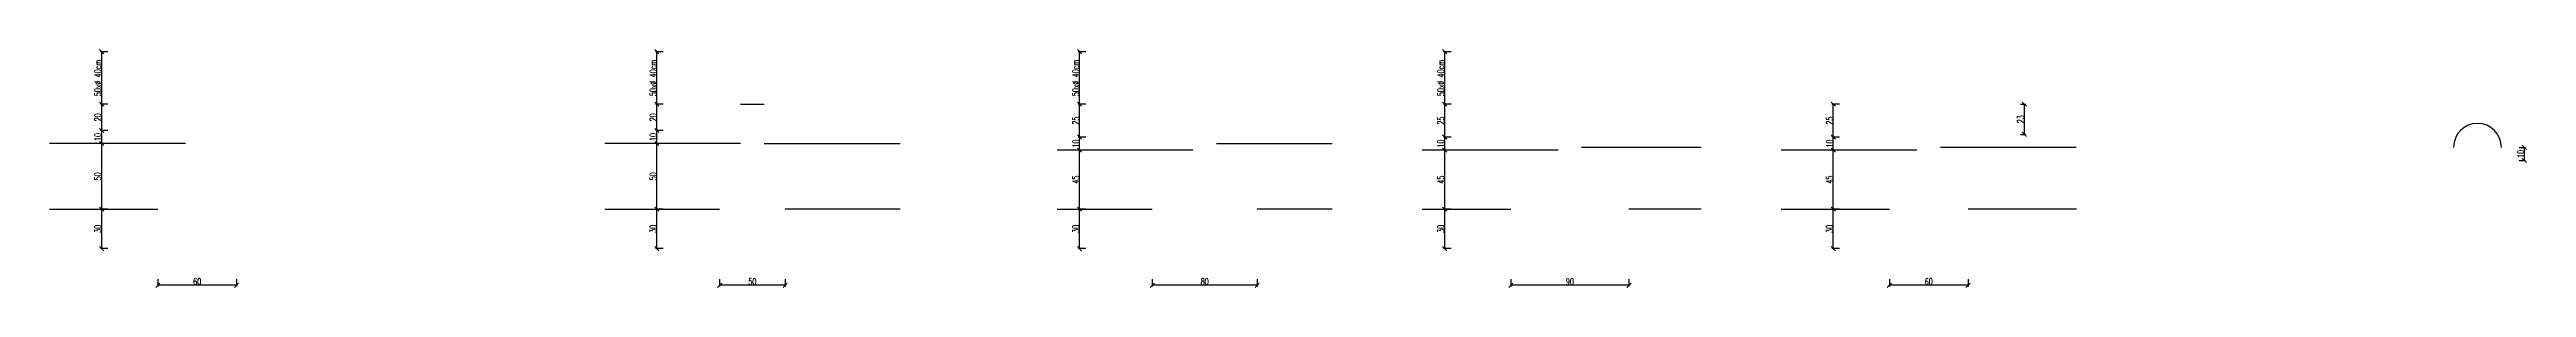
# Model space of a CAD drawing. Extents: x 307 to 786, y -197 to -94.
# Drawn here: x 621.5 to 668.72, y -103.2 to -98.67 of the extents above; entities that cross this region are included whole.
import ezdxf

# ---------------------------------------------------------------- set-up
doc = ezdxf.new("R2010")
doc.units = 0
doc.header["$LTSCALE"] = 0.5
doc.header["$MEASUREMENT"] = 0
doc.layers.get('DEFPOINTS').update_dxf_attribs({"linetype": 'CONTINUOUS'})
doc.layers.add('COTATION', color=7, linetype='CONTINUOUS')
doc.styles.add('ROMANS8', font='romans.shx', dxfattribs={"width": 0.7})
doc.dimstyles.new('I84 1-20 cm', dxfattribs={"dimscale": 0.4, "dimtxt": 0.32, "dimasz": 0.2, "dimexe": 0.06, "dimexo": 0.06, "dimgap": 0.02, "dimtad": 1, "dimdec": 1, "dimlfac": 40, "dimzin": 9, "dimdsep": 46, "dimtxsty": 'ROMANS8', "dimblk": 'OBLIQUE', "dimcen": 0.09, "dimclrd": 256, "dimclre": 256, "dimclrt": 1, "dimadec": 0, "dimazin": 0, "dimtfac": 1, "dimtdec": 1, "dimtofl": 0, "dimtmove": 2, "dimatfit": 3, "dimfxl": 3, "dimfxlon": 1, "dimtolj": 1, "dimtzin": 0, "dimarcsym": 0})

# ---------------------------------------------------------------- blocks, each defined once
blk = doc.blocks.new('_Oblique')
at = {"layer": 'COTATION', "color": 0, "lineweight": -2}
blk.add_line((-0.5, -0.5), (0.5, 0.5), dxfattribs=at)
blk = doc.blocks.new('*D568')
at = {"layer": 'COTATION', "lineweight": -2, "transparency": 16777216}
for p, q in [((623.566, -103.036), (623.566, -103.18)), ((625.066, -103.156), (623.566, -103.156)), ((625.066, -103.036), (625.066, -103.18))]:
    blk.add_line(p, q, dxfattribs=at)
at = {"layer": 'DEFPOINTS', "color": 0, "transparency": 16777216}
for p in [(623.566, -102.456), (625.066, -102.456), (623.566, -103.156)]:
    blk.add_point(p, dxfattribs=at)
at = {"layer": 'COTATION', "lineweight": -2, "transparency": 16777216, "xscale": 0.08000000000000002, "yscale": 0.08000000000000002, "zscale": 0.08000000000000002, "rotation": 180}
blk.add_blockref('_Oblique', (623.566, -103.156), dxfattribs=at)
at = {"layer": 'COTATION', "lineweight": -2, "transparency": 16777216, "xscale": 0.08000000000000002, "yscale": 0.08000000000000002, "zscale": 0.08000000000000002}
blk.add_blockref('_Oblique', (625.066, -103.156), dxfattribs=at)
at = {"layer": 'COTATION', "color": 1, "transparency": 16777216, "insert": (624.316, -103.084), "char_height": 0.128, "attachment_point": 5, "style": 'ROMANS8'}
blk.add_mtext('\\A1;60', dxfattribs=at)
blk = doc.blocks.new('*D569')
at = {"layer": 'COTATION', "lineweight": -2, "transparency": 16777216}
for p, q in [((622.616, -101.706), (622.472, -101.706)), ((622.496, -102.456), (622.496, -101.706)), ((622.616, -102.456), (622.472, -102.456))]:
    blk.add_line(p, q, dxfattribs=at)
at = {"layer": 'DEFPOINTS', "color": 0, "transparency": 16777216}
for p in [(622.496, -101.706), (623.566, -101.706), (623.441, -102.456)]:
    blk.add_point(p, dxfattribs=at)
at = {"layer": 'COTATION', "lineweight": -2, "transparency": 16777216, "xscale": 0.08000000000000002, "yscale": 0.08000000000000002, "zscale": 0.08000000000000002}
for p, rotation in [((622.496, -101.706), 90), ((622.496, -102.456), 270)]:
    blk.add_blockref('_Oblique', p, dxfattribs=dict(at, rotation=rotation))
at = {"layer": 'COTATION', "color": 1, "transparency": 16777216, "insert": (622.424, -102.081), "char_height": 0.128, "attachment_point": 5, "rotation": 90, "style": 'ROMANS8'}
blk.add_mtext('\\A1;30', dxfattribs=at)
blk = doc.blocks.new('*D570')
at = {"layer": 'COTATION', "lineweight": -2, "transparency": 16777216}
for p, q in [((622.616, -100.456), (622.472, -100.456)), ((622.496, -101.706), (622.496, -100.456)), ((622.616, -101.706), (622.472, -101.706))]:
    blk.add_line(p, q, dxfattribs=at)
at = {"layer": 'DEFPOINTS', "color": 0, "transparency": 16777216}
for p in [(622.496, -100.456), (623.061, -100.456), (623.566, -101.706)]:
    blk.add_point(p, dxfattribs=at)
at = {"layer": 'COTATION', "lineweight": -2, "transparency": 16777216, "xscale": 0.08000000000000002, "yscale": 0.08000000000000002, "zscale": 0.08000000000000002}
for p, rotation in [((622.496, -100.456), 90), ((622.496, -101.706), 270)]:
    blk.add_blockref('_Oblique', p, dxfattribs=dict(at, rotation=rotation))
at = {"layer": 'COTATION', "color": 1, "transparency": 16777216, "insert": (622.424, -101.081), "char_height": 0.128, "attachment_point": 5, "rotation": 90, "style": 'ROMANS8'}
blk.add_mtext('\\A1;50', dxfattribs=at)
blk = doc.blocks.new('*D571')
at = {"layer": 'COTATION', "lineweight": -2, "transparency": 16777216}
for p, q in [((622.616, -100.206), (622.472, -100.206)), ((622.616, -100.456), (622.472, -100.456)), ((622.496, -100.456), (622.496, -100.206))]:
    blk.add_line(p, q, dxfattribs=at)
at = {"layer": 'DEFPOINTS', "color": 0, "transparency": 16777216}
for p in [(622.496, -100.206), (623.061, -100.456), (623.118, -100.206)]:
    blk.add_point(p, dxfattribs=at)
at = {"layer": 'COTATION', "lineweight": -2, "transparency": 16777216, "xscale": 0.08000000000000002, "yscale": 0.08000000000000002, "zscale": 0.08000000000000002}
for p, rotation in [((622.496, -100.206), 90), ((622.496, -100.456), 270)]:
    blk.add_blockref('_Oblique', p, dxfattribs=dict(at, rotation=rotation))
at = {"layer": 'COTATION', "color": 1, "transparency": 16777216, "insert": (622.424, -100.331), "char_height": 0.128, "attachment_point": 5, "rotation": 90, "style": 'ROMANS8'}
blk.add_mtext('\\A1;10', dxfattribs=at)
blk = doc.blocks.new('*D572')
at = {"layer": 'COTATION', "lineweight": -2, "transparency": 16777216}
for p, q in [((622.616, -99.706), (622.472, -99.706)), ((622.496, -100.206), (622.496, -99.706)), ((622.616, -100.206), (622.472, -100.206))]:
    blk.add_line(p, q, dxfattribs=at)
at = {"layer": 'DEFPOINTS', "color": 0, "transparency": 16777216}
for p in [(622.496, -99.706), (623.192, -99.706), (623.118, -100.206)]:
    blk.add_point(p, dxfattribs=at)
at = {"layer": 'COTATION', "lineweight": -2, "transparency": 16777216, "xscale": 0.08000000000000002, "yscale": 0.08000000000000002, "zscale": 0.08000000000000002}
for p, rotation in [((622.496, -99.706), 90), ((622.496, -100.206), 270)]:
    blk.add_blockref('_Oblique', p, dxfattribs=dict(at, rotation=rotation))
at = {"layer": 'COTATION', "color": 1, "transparency": 16777216, "insert": (622.424, -99.956), "char_height": 0.128, "attachment_point": 5, "rotation": 90, "style": 'ROMANS8'}
blk.add_mtext('\\A1;20', dxfattribs=at)
blk = doc.blocks.new('*D573')
at = {"layer": 'COTATION', "lineweight": -2, "transparency": 16777216}
for p, q in [((622.616, -98.706), (622.472, -98.706)), ((622.496, -99.706), (622.496, -98.706)), ((622.616, -99.706), (622.472, -99.706))]:
    blk.add_line(p, q, dxfattribs=at)
at = {"layer": 'DEFPOINTS', "color": 0, "transparency": 16777216}
for p in [(622.496, -98.706), (624.22, -98.706), (623.192, -99.706)]:
    blk.add_point(p, dxfattribs=at)
at = {"layer": 'COTATION', "lineweight": -2, "transparency": 16777216, "xscale": 0.08000000000000002, "yscale": 0.08000000000000002, "zscale": 0.08000000000000002}
for p, rotation in [((622.496, -98.706), 90), ((622.496, -99.706), 270)]:
    blk.add_blockref('_Oblique', p, dxfattribs=dict(at, rotation=rotation))
at = {"layer": 'COTATION', "color": 1, "transparency": 16777216, "insert": (622.424, -99.206), "char_height": 0.128, "attachment_point": 5, "rotation": 90, "style": 'ROMANS8'}
blk.add_mtext('\\A1;50x%%C 40cm', dxfattribs=at)
blk = doc.blocks.new('*D579')
at = {"layer": 'COTATION', "lineweight": -2, "transparency": 16777216}
for p, q in [((634.274, -103.036), (634.274, -103.18)), ((635.524, -103.156), (634.274, -103.156)), ((635.524, -103.036), (635.524, -103.18))]:
    blk.add_line(p, q, dxfattribs=at)
at = {"layer": 'DEFPOINTS', "color": 0, "transparency": 16777216}
for p in [(634.274, -102.456), (635.524, -102.456), (634.274, -103.156)]:
    blk.add_point(p, dxfattribs=at)
at = {"layer": 'COTATION', "lineweight": -2, "transparency": 16777216, "xscale": 0.08000000000000002, "yscale": 0.08000000000000002, "zscale": 0.08000000000000002, "rotation": 180}
blk.add_blockref('_Oblique', (634.274, -103.156), dxfattribs=at)
at = {"layer": 'COTATION', "lineweight": -2, "transparency": 16777216, "xscale": 0.08000000000000002, "yscale": 0.08000000000000002, "zscale": 0.08000000000000002}
blk.add_blockref('_Oblique', (635.524, -103.156), dxfattribs=at)
at = {"layer": 'COTATION', "color": 1, "transparency": 16777216, "insert": (634.899, -103.084), "char_height": 0.128, "attachment_point": 5, "style": 'ROMANS8'}
blk.add_mtext('\\A1;50', dxfattribs=at)
blk = doc.blocks.new('*D574')
at = {"layer": 'COTATION', "lineweight": -2, "transparency": 16777216}
for p, q in [((633.199, -101.706), (633.055, -101.706)), ((633.079, -102.456), (633.079, -101.706)), ((633.199, -102.456), (633.055, -102.456))]:
    blk.add_line(p, q, dxfattribs=at)
at = {"layer": 'DEFPOINTS', "color": 0, "transparency": 16777216}
for p in [(633.079, -101.706), (634.274, -101.706), (634.149, -102.456)]:
    blk.add_point(p, dxfattribs=at)
at = {"layer": 'COTATION', "lineweight": -2, "transparency": 16777216, "xscale": 0.08000000000000002, "yscale": 0.08000000000000002, "zscale": 0.08000000000000002}
for p, rotation in [((633.079, -101.706), 90), ((633.079, -102.456), 270)]:
    blk.add_blockref('_Oblique', p, dxfattribs=dict(at, rotation=rotation))
at = {"layer": 'COTATION', "color": 1, "transparency": 16777216, "insert": (633.007, -102.081), "char_height": 0.128, "attachment_point": 5, "rotation": 90, "style": 'ROMANS8'}
blk.add_mtext('\\A1;30', dxfattribs=at)
blk = doc.blocks.new('*D575')
at = {"layer": 'COTATION', "lineweight": -2, "transparency": 16777216}
for p, q in [((633.199, -100.456), (633.055, -100.456)), ((633.079, -101.706), (633.079, -100.456)), ((633.199, -101.706), (633.055, -101.706))]:
    blk.add_line(p, q, dxfattribs=at)
at = {"layer": 'DEFPOINTS', "color": 0, "transparency": 16777216}
for p in [(633.079, -100.456), (633.644, -100.456), (634.274, -101.706)]:
    blk.add_point(p, dxfattribs=at)
at = {"layer": 'COTATION', "lineweight": -2, "transparency": 16777216, "xscale": 0.08000000000000002, "yscale": 0.08000000000000002, "zscale": 0.08000000000000002}
for p, rotation in [((633.079, -100.456), 90), ((633.079, -101.706), 270)]:
    blk.add_blockref('_Oblique', p, dxfattribs=dict(at, rotation=rotation))
at = {"layer": 'COTATION', "color": 1, "transparency": 16777216, "insert": (633.007, -101.081), "char_height": 0.128, "attachment_point": 5, "rotation": 90, "style": 'ROMANS8'}
blk.add_mtext('\\A1;50', dxfattribs=at)
blk = doc.blocks.new('*D576')
at = {"layer": 'COTATION', "lineweight": -2, "transparency": 16777216}
for p, q in [((633.199, -100.206), (633.055, -100.206)), ((633.199, -100.456), (633.055, -100.456)), ((633.079, -100.456), (633.079, -100.206))]:
    blk.add_line(p, q, dxfattribs=at)
at = {"layer": 'DEFPOINTS', "color": 0, "transparency": 16777216}
for p in [(633.079, -100.206), (633.644, -100.456), (633.7, -100.206)]:
    blk.add_point(p, dxfattribs=at)
at = {"layer": 'COTATION', "lineweight": -2, "transparency": 16777216, "xscale": 0.08000000000000002, "yscale": 0.08000000000000002, "zscale": 0.08000000000000002}
for p, rotation in [((633.079, -100.206), 90), ((633.079, -100.456), 270)]:
    blk.add_blockref('_Oblique', p, dxfattribs=dict(at, rotation=rotation))
at = {"layer": 'COTATION', "color": 1, "transparency": 16777216, "insert": (633.007, -100.331), "char_height": 0.128, "attachment_point": 5, "rotation": 90, "style": 'ROMANS8'}
blk.add_mtext('\\A1;10', dxfattribs=at)
blk = doc.blocks.new('*D577')
at = {"layer": 'COTATION', "lineweight": -2, "transparency": 16777216}
for p, q in [((633.199, -99.706), (633.055, -99.706)), ((633.079, -100.206), (633.079, -99.706)), ((633.199, -100.206), (633.055, -100.206))]:
    blk.add_line(p, q, dxfattribs=at)
at = {"layer": 'DEFPOINTS', "color": 0, "transparency": 16777216}
for p in [(633.079, -99.706), (633.775, -99.706), (633.7, -100.206)]:
    blk.add_point(p, dxfattribs=at)
at = {"layer": 'COTATION', "lineweight": -2, "transparency": 16777216, "xscale": 0.08000000000000002, "yscale": 0.08000000000000002, "zscale": 0.08000000000000002}
for p, rotation in [((633.079, -99.706), 90), ((633.079, -100.206), 270)]:
    blk.add_blockref('_Oblique', p, dxfattribs=dict(at, rotation=rotation))
at = {"layer": 'COTATION', "color": 1, "transparency": 16777216, "insert": (633.007, -99.956), "char_height": 0.128, "attachment_point": 5, "rotation": 90, "style": 'ROMANS8'}
blk.add_mtext('\\A1;20', dxfattribs=at)
blk = doc.blocks.new('*D578')
at = {"layer": 'COTATION', "lineweight": -2, "transparency": 16777216}
for p, q in [((633.199, -98.706), (633.055, -98.706)), ((633.079, -99.706), (633.079, -98.706)), ((633.199, -99.706), (633.055, -99.706))]:
    blk.add_line(p, q, dxfattribs=at)
at = {"layer": 'DEFPOINTS', "color": 0, "transparency": 16777216}
for p in [(633.079, -98.706), (634.803, -98.706), (633.775, -99.706)]:
    blk.add_point(p, dxfattribs=at)
at = {"layer": 'COTATION', "lineweight": -2, "transparency": 16777216, "xscale": 0.08000000000000002, "yscale": 0.08000000000000002, "zscale": 0.08000000000000002}
for p, rotation in [((633.079, -98.706), 90), ((633.079, -99.706), 270)]:
    blk.add_blockref('_Oblique', p, dxfattribs=dict(at, rotation=rotation))
at = {"layer": 'COTATION', "color": 1, "transparency": 16777216, "insert": (633.007, -99.206), "char_height": 0.128, "attachment_point": 5, "rotation": 90, "style": 'ROMANS8'}
blk.add_mtext('\\A1;50x%%C 40cm', dxfattribs=at)
blk = doc.blocks.new('*D585')
at = {"layer": 'COTATION', "lineweight": -2, "transparency": 16777216}
for p, q in [((642.521, -103.036), (642.521, -103.18)), ((644.521, -103.156), (642.521, -103.156)), ((644.521, -103.036), (644.521, -103.18))]:
    blk.add_line(p, q, dxfattribs=at)
at = {"layer": 'DEFPOINTS', "color": 0, "transparency": 16777216}
for p in [(642.521, -102.456), (644.521, -102.456), (642.521, -103.156)]:
    blk.add_point(p, dxfattribs=at)
at = {"layer": 'COTATION', "lineweight": -2, "transparency": 16777216, "xscale": 0.08000000000000002, "yscale": 0.08000000000000002, "zscale": 0.08000000000000002, "rotation": 180}
blk.add_blockref('_Oblique', (642.521, -103.156), dxfattribs=at)
at = {"layer": 'COTATION', "lineweight": -2, "transparency": 16777216, "xscale": 0.08000000000000002, "yscale": 0.08000000000000002, "zscale": 0.08000000000000002}
blk.add_blockref('_Oblique', (644.521, -103.156), dxfattribs=at)
at = {"layer": 'COTATION', "color": 1, "transparency": 16777216, "insert": (643.521, -103.084), "char_height": 0.128, "attachment_point": 5, "style": 'ROMANS8'}
blk.add_mtext('\\A1;80', dxfattribs=at)
blk = doc.blocks.new('*D580')
at = {"layer": 'COTATION', "lineweight": -2, "transparency": 16777216}
for p, q in [((641.255, -101.706), (641.111, -101.706)), ((641.135, -102.456), (641.135, -101.706)), ((641.255, -102.456), (641.111, -102.456))]:
    blk.add_line(p, q, dxfattribs=at)
at = {"layer": 'DEFPOINTS', "color": 0, "transparency": 16777216}
for p in [(641.135, -101.706), (641.955, -101.706), (641.83, -102.456)]:
    blk.add_point(p, dxfattribs=at)
at = {"layer": 'COTATION', "lineweight": -2, "transparency": 16777216, "xscale": 0.08000000000000002, "yscale": 0.08000000000000002, "zscale": 0.08000000000000002}
for p, rotation in [((641.135, -101.706), 90), ((641.135, -102.456), 270)]:
    blk.add_blockref('_Oblique', p, dxfattribs=dict(at, rotation=rotation))
at = {"layer": 'COTATION', "color": 1, "transparency": 16777216, "insert": (641.063, -102.081), "char_height": 0.128, "attachment_point": 5, "rotation": 90, "style": 'ROMANS8'}
blk.add_mtext('\\A1;30', dxfattribs=at)
blk = doc.blocks.new('*D581')
at = {"layer": 'COTATION', "lineweight": -2, "transparency": 16777216}
for p, q in [((641.255, -100.581), (641.111, -100.581)), ((641.135, -101.706), (641.135, -100.581)), ((641.255, -101.706), (641.111, -101.706))]:
    blk.add_line(p, q, dxfattribs=at)
at = {"layer": 'DEFPOINTS', "color": 0, "transparency": 16777216}
for p in [(641.135, -100.581), (641.701, -100.581), (641.955, -101.706)]:
    blk.add_point(p, dxfattribs=at)
at = {"layer": 'COTATION', "lineweight": -2, "transparency": 16777216, "xscale": 0.08000000000000002, "yscale": 0.08000000000000002, "zscale": 0.08000000000000002}
for p, rotation in [((641.135, -100.581), 90), ((641.135, -101.706), 270)]:
    blk.add_blockref('_Oblique', p, dxfattribs=dict(at, rotation=rotation))
at = {"layer": 'COTATION', "color": 1, "transparency": 16777216, "insert": (641.063, -101.144), "char_height": 0.128, "attachment_point": 5, "rotation": 90, "style": 'ROMANS8'}
blk.add_mtext('\\A1;45', dxfattribs=at)
blk = doc.blocks.new('*D582')
at = {"layer": 'COTATION', "lineweight": -2, "transparency": 16777216}
for p, q in [((641.255, -100.331), (641.111, -100.331)), ((641.135, -100.581), (641.135, -100.331)), ((641.255, -100.581), (641.111, -100.581))]:
    blk.add_line(p, q, dxfattribs=at)
at = {"layer": 'DEFPOINTS', "color": 0, "transparency": 16777216}
for p in [(641.135, -100.331), (641.704, -100.331), (641.701, -100.581)]:
    blk.add_point(p, dxfattribs=at)
at = {"layer": 'COTATION', "lineweight": -2, "transparency": 16777216, "xscale": 0.08000000000000002, "yscale": 0.08000000000000002, "zscale": 0.08000000000000002}
for p, rotation in [((641.135, -100.331), 90), ((641.135, -100.581), 270)]:
    blk.add_blockref('_Oblique', p, dxfattribs=dict(at, rotation=rotation))
at = {"layer": 'COTATION', "color": 1, "transparency": 16777216, "insert": (641.063, -100.456), "char_height": 0.128, "attachment_point": 5, "rotation": 90, "style": 'ROMANS8'}
blk.add_mtext('\\A1;10', dxfattribs=at)
blk = doc.blocks.new('*D583')
at = {"layer": 'COTATION', "lineweight": -2, "transparency": 16777216}
for p, q in [((641.255, -99.706), (641.111, -99.706)), ((641.135, -100.331), (641.135, -99.706)), ((641.255, -100.331), (641.111, -100.331))]:
    blk.add_line(p, q, dxfattribs=at)
at = {"layer": 'DEFPOINTS', "color": 0, "transparency": 16777216}
for p in [(641.135, -99.706), (641.832, -99.706), (641.704, -100.331)]:
    blk.add_point(p, dxfattribs=at)
at = {"layer": 'COTATION', "lineweight": -2, "transparency": 16777216, "xscale": 0.08000000000000002, "yscale": 0.08000000000000002, "zscale": 0.08000000000000002}
for p, rotation in [((641.135, -99.706), 90), ((641.135, -100.331), 270)]:
    blk.add_blockref('_Oblique', p, dxfattribs=dict(at, rotation=rotation))
at = {"layer": 'COTATION', "color": 1, "transparency": 16777216, "insert": (641.063, -100.019), "char_height": 0.128, "attachment_point": 5, "rotation": 90, "style": 'ROMANS8'}
blk.add_mtext('\\A1;25', dxfattribs=at)
blk = doc.blocks.new('*D584')
at = {"layer": 'COTATION', "lineweight": -2, "transparency": 16777216}
for p, q in [((641.255, -98.706), (641.111, -98.706)), ((641.135, -99.706), (641.135, -98.706)), ((641.255, -99.706), (641.111, -99.706))]:
    blk.add_line(p, q, dxfattribs=at)
at = {"layer": 'DEFPOINTS', "color": 0, "transparency": 16777216}
for p in [(641.135, -98.706), (642.86, -98.706), (641.832, -99.706)]:
    blk.add_point(p, dxfattribs=at)
at = {"layer": 'COTATION', "lineweight": -2, "transparency": 16777216, "xscale": 0.08000000000000002, "yscale": 0.08000000000000002, "zscale": 0.08000000000000002}
for p, rotation in [((641.135, -98.706), 90), ((641.135, -99.706), 270)]:
    blk.add_blockref('_Oblique', p, dxfattribs=dict(at, rotation=rotation))
at = {"layer": 'COTATION', "color": 1, "transparency": 16777216, "insert": (641.063, -99.206), "char_height": 0.128, "attachment_point": 5, "rotation": 90, "style": 'ROMANS8'}
blk.add_mtext('\\A1;50x%%C 40cm', dxfattribs=at)
blk = doc.blocks.new('*D591')
at = {"layer": 'COTATION', "lineweight": -2, "transparency": 16777216}
for p, q in [((649.357, -103.036), (649.357, -103.18)), ((651.607, -103.156), (649.357, -103.156)), ((651.607, -103.036), (651.607, -103.18))]:
    blk.add_line(p, q, dxfattribs=at)
at = {"layer": 'DEFPOINTS', "color": 0, "transparency": 16777216}
for p in [(649.357, -102.456), (651.607, -102.456), (649.357, -103.156)]:
    blk.add_point(p, dxfattribs=at)
at = {"layer": 'COTATION', "lineweight": -2, "transparency": 16777216, "xscale": 0.08000000000000002, "yscale": 0.08000000000000002, "zscale": 0.08000000000000002, "rotation": 180}
blk.add_blockref('_Oblique', (649.357, -103.156), dxfattribs=at)
at = {"layer": 'COTATION', "lineweight": -2, "transparency": 16777216, "xscale": 0.08000000000000002, "yscale": 0.08000000000000002, "zscale": 0.08000000000000002}
blk.add_blockref('_Oblique', (651.607, -103.156), dxfattribs=at)
at = {"layer": 'COTATION', "color": 1, "transparency": 16777216, "insert": (650.482, -103.084), "char_height": 0.128, "attachment_point": 5, "style": 'ROMANS8'}
blk.add_mtext('\\A1;90', dxfattribs=at)
blk = doc.blocks.new('*D586')
at = {"layer": 'COTATION', "lineweight": -2, "transparency": 16777216}
for p, q in [((648.216, -101.706), (648.072, -101.706)), ((648.096, -102.456), (648.096, -101.706)), ((648.216, -102.456), (648.072, -102.456))]:
    blk.add_line(p, q, dxfattribs=at)
at = {"layer": 'DEFPOINTS', "color": 0, "transparency": 16777216}
for p in [(648.096, -101.706), (648.792, -101.706), (648.667, -102.456)]:
    blk.add_point(p, dxfattribs=at)
at = {"layer": 'COTATION', "lineweight": -2, "transparency": 16777216, "xscale": 0.08000000000000002, "yscale": 0.08000000000000002, "zscale": 0.08000000000000002}
for p, rotation in [((648.096, -101.706), 90), ((648.096, -102.456), 270)]:
    blk.add_blockref('_Oblique', p, dxfattribs=dict(at, rotation=rotation))
at = {"layer": 'COTATION', "color": 1, "transparency": 16777216, "insert": (648.024, -102.081), "char_height": 0.128, "attachment_point": 5, "rotation": 90, "style": 'ROMANS8'}
blk.add_mtext('\\A1;30', dxfattribs=at)
blk = doc.blocks.new('*D587')
at = {"layer": 'COTATION', "lineweight": -2, "transparency": 16777216}
for p, q in [((648.216, -100.581), (648.072, -100.581)), ((648.096, -101.706), (648.096, -100.581)), ((648.216, -101.706), (648.072, -101.706))]:
    blk.add_line(p, q, dxfattribs=at)
at = {"layer": 'DEFPOINTS', "color": 0, "transparency": 16777216}
for p in [(648.096, -100.581), (648.662, -100.581), (648.792, -101.706)]:
    blk.add_point(p, dxfattribs=at)
at = {"layer": 'COTATION', "lineweight": -2, "transparency": 16777216, "xscale": 0.08000000000000002, "yscale": 0.08000000000000002, "zscale": 0.08000000000000002}
for p, rotation in [((648.096, -100.581), 90), ((648.096, -101.706), 270)]:
    blk.add_blockref('_Oblique', p, dxfattribs=dict(at, rotation=rotation))
at = {"layer": 'COTATION', "color": 1, "transparency": 16777216, "insert": (648.024, -101.144), "char_height": 0.128, "attachment_point": 5, "rotation": 90, "style": 'ROMANS8'}
blk.add_mtext('\\A1;45', dxfattribs=at)
blk = doc.blocks.new('*D588')
at = {"layer": 'COTATION', "lineweight": -2, "transparency": 16777216}
for p, q in [((648.216, -100.331), (648.072, -100.331)), ((648.096, -100.581), (648.096, -100.331)), ((648.216, -100.581), (648.072, -100.581))]:
    blk.add_line(p, q, dxfattribs=at)
at = {"layer": 'DEFPOINTS', "color": 0, "transparency": 16777216}
for p in [(648.096, -100.331), (648.684, -100.331), (648.662, -100.581)]:
    blk.add_point(p, dxfattribs=at)
at = {"layer": 'COTATION', "lineweight": -2, "transparency": 16777216, "xscale": 0.08000000000000002, "yscale": 0.08000000000000002, "zscale": 0.08000000000000002}
for p, rotation in [((648.096, -100.331), 90), ((648.096, -100.581), 270)]:
    blk.add_blockref('_Oblique', p, dxfattribs=dict(at, rotation=rotation))
at = {"layer": 'COTATION', "color": 1, "transparency": 16777216, "insert": (648.024, -100.456), "char_height": 0.128, "attachment_point": 5, "rotation": 90, "style": 'ROMANS8'}
blk.add_mtext('\\A1;10', dxfattribs=at)
blk = doc.blocks.new('*D589')
at = {"layer": 'COTATION', "lineweight": -2, "transparency": 16777216}
for p, q in [((648.216, -99.706), (648.072, -99.706)), ((648.096, -100.331), (648.096, -99.706)), ((648.216, -100.331), (648.072, -100.331))]:
    blk.add_line(p, q, dxfattribs=at)
at = {"layer": 'DEFPOINTS', "color": 0, "transparency": 16777216}
for p in [(648.096, -99.706), (648.793, -99.706), (648.684, -100.331)]:
    blk.add_point(p, dxfattribs=at)
at = {"layer": 'COTATION', "lineweight": -2, "transparency": 16777216, "xscale": 0.08000000000000002, "yscale": 0.08000000000000002, "zscale": 0.08000000000000002}
for p, rotation in [((648.096, -99.706), 90), ((648.096, -100.331), 270)]:
    blk.add_blockref('_Oblique', p, dxfattribs=dict(at, rotation=rotation))
at = {"layer": 'COTATION', "color": 1, "transparency": 16777216, "insert": (648.024, -100.019), "char_height": 0.128, "attachment_point": 5, "rotation": 90, "style": 'ROMANS8'}
blk.add_mtext('\\A1;25', dxfattribs=at)
blk = doc.blocks.new('*D590')
at = {"layer": 'COTATION', "lineweight": -2, "transparency": 16777216}
for p, q in [((648.216, -98.706), (648.072, -98.706)), ((648.096, -99.706), (648.096, -98.706)), ((648.216, -99.706), (648.072, -99.706))]:
    blk.add_line(p, q, dxfattribs=at)
at = {"layer": 'DEFPOINTS', "color": 0, "transparency": 16777216}
for p in [(648.096, -98.706), (649.821, -98.706), (648.793, -99.706)]:
    blk.add_point(p, dxfattribs=at)
at = {"layer": 'COTATION', "lineweight": -2, "transparency": 16777216, "xscale": 0.08000000000000002, "yscale": 0.08000000000000002, "zscale": 0.08000000000000002}
for p, rotation in [((648.096, -98.706), 90), ((648.096, -99.706), 270)]:
    blk.add_blockref('_Oblique', p, dxfattribs=dict(at, rotation=rotation))
at = {"layer": 'COTATION', "color": 1, "transparency": 16777216, "insert": (648.024, -99.206), "char_height": 0.128, "attachment_point": 5, "rotation": 90, "style": 'ROMANS8'}
blk.add_mtext('\\A1;50x%%C 40cm', dxfattribs=at)
blk = doc.blocks.new('*D596')
at = {"layer": 'COTATION', "lineweight": -2, "transparency": 16777216}
for p, q in [((656.572, -103.036), (656.572, -103.18)), ((658.072, -103.156), (656.572, -103.156)), ((658.072, -103.036), (658.072, -103.18))]:
    blk.add_line(p, q, dxfattribs=at)
at = {"layer": 'DEFPOINTS', "color": 0, "transparency": 16777216}
for p in [(656.572, -102.456), (658.072, -102.456), (656.572, -103.156)]:
    blk.add_point(p, dxfattribs=at)
at = {"layer": 'COTATION', "lineweight": -2, "transparency": 16777216, "xscale": 0.08000000000000002, "yscale": 0.08000000000000002, "zscale": 0.08000000000000002, "rotation": 180}
blk.add_blockref('_Oblique', (656.572, -103.156), dxfattribs=at)
at = {"layer": 'COTATION', "lineweight": -2, "transparency": 16777216, "xscale": 0.08000000000000002, "yscale": 0.08000000000000002, "zscale": 0.08000000000000002}
blk.add_blockref('_Oblique', (658.072, -103.156), dxfattribs=at)
at = {"layer": 'COTATION', "color": 1, "transparency": 16777216, "insert": (657.322, -103.084), "char_height": 0.128, "attachment_point": 5, "style": 'ROMANS8'}
blk.add_mtext('\\A1;60', dxfattribs=at)
blk = doc.blocks.new('*D592')
at = {"layer": 'COTATION', "lineweight": -2, "transparency": 16777216}
for p, q in [((655.622, -101.706), (655.478, -101.706)), ((655.502, -102.456), (655.502, -101.706)), ((655.622, -102.456), (655.478, -102.456))]:
    blk.add_line(p, q, dxfattribs=at)
at = {"layer": 'DEFPOINTS', "color": 0, "transparency": 16777216}
for p in [(655.502, -101.706), (656.572, -101.706), (656.447, -102.456)]:
    blk.add_point(p, dxfattribs=at)
at = {"layer": 'COTATION', "lineweight": -2, "transparency": 16777216, "xscale": 0.08000000000000002, "yscale": 0.08000000000000002, "zscale": 0.08000000000000002}
for p, rotation in [((655.502, -101.706), 90), ((655.502, -102.456), 270)]:
    blk.add_blockref('_Oblique', p, dxfattribs=dict(at, rotation=rotation))
at = {"layer": 'COTATION', "color": 1, "transparency": 16777216, "insert": (655.43, -102.081), "char_height": 0.128, "attachment_point": 5, "rotation": 90, "style": 'ROMANS8'}
blk.add_mtext('\\A1;30', dxfattribs=at)
blk = doc.blocks.new('*D593')
at = {"layer": 'COTATION', "lineweight": -2, "transparency": 16777216}
for p, q in [((655.622, -100.581), (655.478, -100.581)), ((655.502, -101.706), (655.502, -100.581)), ((655.622, -101.706), (655.478, -101.706))]:
    blk.add_line(p, q, dxfattribs=at)
at = {"layer": 'DEFPOINTS', "color": 0, "transparency": 16777216}
for p in [(655.502, -100.581), (656.068, -100.581), (656.572, -101.706)]:
    blk.add_point(p, dxfattribs=at)
at = {"layer": 'COTATION', "lineweight": -2, "transparency": 16777216, "xscale": 0.08000000000000002, "yscale": 0.08000000000000002, "zscale": 0.08000000000000002}
for p, rotation in [((655.502, -100.581), 90), ((655.502, -101.706), 270)]:
    blk.add_blockref('_Oblique', p, dxfattribs=dict(at, rotation=rotation))
at = {"layer": 'COTATION', "color": 1, "transparency": 16777216, "insert": (655.43, -101.144), "char_height": 0.128, "attachment_point": 5, "rotation": 90, "style": 'ROMANS8'}
blk.add_mtext('\\A1;45', dxfattribs=at)
blk = doc.blocks.new('*D594')
at = {"layer": 'COTATION', "lineweight": -2, "transparency": 16777216}
for p, q in [((655.622, -100.331), (655.478, -100.331)), ((655.502, -100.581), (655.502, -100.331)), ((655.622, -100.581), (655.478, -100.581))]:
    blk.add_line(p, q, dxfattribs=at)
at = {"layer": 'DEFPOINTS', "color": 0, "transparency": 16777216}
for p in [(655.502, -100.331), (656.124, -100.331), (656.068, -100.581)]:
    blk.add_point(p, dxfattribs=at)
at = {"layer": 'COTATION', "lineweight": -2, "transparency": 16777216, "xscale": 0.08000000000000002, "yscale": 0.08000000000000002, "zscale": 0.08000000000000002}
for p, rotation in [((655.502, -100.331), 90), ((655.502, -100.581), 270)]:
    blk.add_blockref('_Oblique', p, dxfattribs=dict(at, rotation=rotation))
at = {"layer": 'COTATION', "color": 1, "transparency": 16777216, "insert": (655.43, -100.456), "char_height": 0.128, "attachment_point": 5, "rotation": 90, "style": 'ROMANS8'}
blk.add_mtext('\\A1;10', dxfattribs=at)
blk = doc.blocks.new('*D595')
at = {"layer": 'COTATION', "lineweight": -2, "transparency": 16777216}
for p, q in [((655.622, -99.706), (655.478, -99.706)), ((655.502, -100.331), (655.502, -99.706)), ((655.622, -100.331), (655.478, -100.331))]:
    blk.add_line(p, q, dxfattribs=at)
at = {"layer": 'DEFPOINTS', "color": 0, "transparency": 16777216}
for p in [(655.502, -99.706), (656.199, -99.706), (656.124, -100.331)]:
    blk.add_point(p, dxfattribs=at)
at = {"layer": 'COTATION', "lineweight": -2, "transparency": 16777216, "xscale": 0.08000000000000002, "yscale": 0.08000000000000002, "zscale": 0.08000000000000002}
for p, rotation in [((655.502, -99.706), 90), ((655.502, -100.331), 270)]:
    blk.add_blockref('_Oblique', p, dxfattribs=dict(at, rotation=rotation))
at = {"layer": 'COTATION', "color": 1, "transparency": 16777216, "insert": (655.43, -100.019), "char_height": 0.128, "attachment_point": 5, "rotation": 90, "style": 'ROMANS8'}
blk.add_mtext('\\A1;25', dxfattribs=at)
blk = doc.blocks.new('*D597')
at = {"layer": 'COTATION', "lineweight": -2, "transparency": 16777216}
for p, q in [((659.071, -99.706), (659.17, -99.706)), ((659.146, -100.281), (659.146, -99.706)), ((659.07, -100.281), (659.17, -100.281))]:
    blk.add_line(p, q, dxfattribs=at)
at = {"layer": 'DEFPOINTS', "color": 0, "transparency": 16777216}
for p in [(659.047, -99.706), (659.146, -99.706), (659.046, -100.281)]:
    blk.add_point(p, dxfattribs=at)
at = {"layer": 'COTATION', "lineweight": -2, "transparency": 16777216, "xscale": 0.08000000000000002, "yscale": 0.08000000000000002, "zscale": 0.08000000000000002}
for p, rotation in [((659.146, -99.706), 90), ((659.146, -100.281), 270)]:
    blk.add_blockref('_Oblique', p, dxfattribs=dict(at, rotation=rotation))
at = {"layer": 'COTATION', "color": 1, "transparency": 16777216, "insert": (659.074, -99.994), "char_height": 0.128, "attachment_point": 5, "rotation": 90, "style": 'ROMANS8'}
blk.add_mtext('\\A1;23', dxfattribs=at)
blk = doc.blocks.new('*D607')
at = {"layer": 'COTATION', "lineweight": -2, "transparency": 16777216}
for p, q in [((668.577, -100.528), (668.699, -100.528)), ((668.675, -100.778), (668.675, -100.528)), ((668.577, -100.778), (668.699, -100.778))]:
    blk.add_line(p, q, dxfattribs=at)
at = {"layer": 'DEFPOINTS', "color": 0, "transparency": 16777216}
for p in [(668.553, -100.528), (668.675, -100.528), (668.553, -100.778)]:
    blk.add_point(p, dxfattribs=at)
at = {"layer": 'COTATION', "lineweight": -2, "transparency": 16777216, "xscale": 0.08000000000000002, "yscale": 0.08000000000000002, "zscale": 0.08000000000000002}
for p, rotation in [((668.675, -100.528), 90), ((668.675, -100.778), 270)]:
    blk.add_blockref('_Oblique', p, dxfattribs=dict(at, rotation=rotation))
at = {"layer": 'COTATION', "color": 1, "transparency": 16777216, "insert": (668.603, -100.653), "char_height": 0.128, "attachment_point": 5, "rotation": 90, "style": 'ROMANS8'}
blk.add_mtext('\\A1;10', dxfattribs=at)

msp = doc.modelspace()

# ---------------------------------------------------------------- linework, layer by layer
at = {"layer": 'COTATION', "color": 1}
msp.add_line((634.6732, -99.7059), (635.1231, -99.7059), dxfattribs=at)
at = {"layer": 'COTATION', "color": 1, "linetype": 'ByBlock'}
for p, q in [((621.5019, -101.706), (623.566, -101.706)), ((632.0847, -101.706), (634.2737, -101.706)), ((637.7129, -101.706), (635.5238, -101.706)), ((640.7067, -101.706), (642.5207, -101.706)), ((645.9478, -101.706), (644.5208, -101.706)), ((647.6678, -101.706), (649.3568, -101.706)), ((652.9854, -101.706), (651.6069, -101.706)), ((654.5083, -101.706), (656.5723, -101.706)), ((660.1365, -101.706), (658.0725, -101.706))]:
    msp.add_line(p, q, dxfattribs=at)
for points in [[(624.0905, -100.4559), (621.5019, -100.4563)], [(634.6732, -100.4559), (632.0847, -100.4563)], [(635.1243, -100.4559), (637.7129, -100.4563)], [(643.7464, -100.4559), (645.9478, -100.4563)], [(652.9854, -100.5306), (650.7062, -100.5309)], [(660.1352, -100.5305), (657.5467, -100.5309)], [(643.2965, -100.5809), (640.7079, -100.5813)], [(650.2576, -100.5809), (647.669, -100.5813)], [(657.0969, -100.5809), (654.5083, -100.5813)]]:
    msp.add_lwpolyline(points, dxfattribs=at)
at = {"layer": 'COTATION'}
msp.add_arc((667.7814, -100.5282), 0.4559, 0, 180, dxfattribs=at)

# ---------------------------------------------------------------- dimensions: what is measured, and where the dimension line sits
at = {"layer": 'COTATION', "color": 1}
for base, p1, p2, picture, middle in [((622.4959, -98.7059), (623.1922, -99.7061), (624.2203, -98.7059), '*D573', (622.4239, -99.206)), ((633.0786, -98.7059), (633.775, -99.7061), (634.803, -98.7059), '*D578', (633.0066, -99.206)), ((641.1353, -98.7059), (641.8317, -99.7061), (642.8598, -98.7059), '*D584', (641.0633, -99.206)), ((648.0964, -98.7059), (648.7928, -99.7061), (649.8209, -98.7059), '*D590', (648.0244, -99.206))]:
    dim = msp.add_linear_dim(base=base, p1=p1, p2=p2, angle=90, text='50x%%C <>cm', dimstyle='I84 1-20 cm', override={"dimfxl": 0.3}, dxfattribs=at)
    dim.commit()
    dim.dimension.update_dxf_attribs({"geometry": picture, "text_midpoint": middle})
for base, p1, p2, picture, middle in [((622.4959, -99.7061), (623.1177, -100.2061), (623.1922, -99.7061), '*D572', (622.4239, -99.9561)), ((633.0786, -99.7061), (633.7004, -100.2061), (633.775, -99.7061), '*D577', (633.0066, -99.9561)), ((641.1353, -99.7061), (641.7037, -100.3312), (641.8317, -99.7061), '*D583', (641.0633, -100.0186)), ((648.0964, -99.7061), (648.6843, -100.3312), (648.7928, -99.7061), '*D589', (648.0244, -100.0186)), ((655.5022, -99.7061), (656.1241, -100.3311), (656.1986, -99.7061), '*D595', (655.4302, -100.0186)), ((659.1459, -99.7062), (659.0465, -100.2812), (659.0466, -99.7062), '*D597', (659.0739, -99.9937)), ((622.4959, -100.2061), (623.0611, -100.4561), (623.1177, -100.2061), '*D571', (622.4239, -100.3311)), ((622.4959, -100.4561), (623.566, -101.706), (623.0611, -100.4561), '*D570', (622.4239, -101.0811)), ((633.0786, -100.2061), (633.6439, -100.4561), (633.7004, -100.2061), '*D576', (633.0066, -100.3311)), ((633.0786, -100.4561), (634.2737, -101.706), (633.6439, -100.4561), '*D575', (633.0066, -101.0811)), ((641.1353, -100.3312), (641.7006, -100.5812), (641.7037, -100.3312), '*D582', (641.0633, -100.4562)), ((641.1353, -100.5812), (641.9554, -101.706), (641.7006, -100.5812), '*D581', (641.0633, -101.1436)), ((648.0964, -100.3312), (648.6617, -100.5812), (648.6843, -100.3312), '*D588', (648.0244, -100.4562)), ((648.0964, -100.5812), (648.7915, -101.706), (648.6617, -100.5812), '*D587', (648.0244, -101.1436)), ((655.5022, -100.3311), (656.0675, -100.5811), (656.1241, -100.3311), '*D594', (655.4302, -100.4561)), ((655.5022, -100.5811), (656.5723, -101.706), (656.0675, -100.5811), '*D593', (655.4302, -101.1436)), ((622.4959, -101.706), (623.441, -102.456), (623.566, -101.706), '*D569', (622.4239, -102.081)), ((633.0786, -101.706), (634.1487, -102.456), (634.2737, -101.706), '*D574', (633.0066, -102.081)), ((641.1353, -101.706), (641.8304, -102.456), (641.9554, -101.706), '*D580', (641.0633, -102.081)), ((648.0964, -101.706), (648.6665, -102.456), (648.7915, -101.706), '*D586', (648.0244, -102.081)), ((655.5022, -101.706), (656.4473, -102.456), (656.5723, -101.706), '*D592', (655.4302, -102.081))]:
    dim = msp.add_linear_dim(base=base, p1=p1, p2=p2, angle=90, dimstyle='I84 1-20 cm', override={"dimfxl": 0.3}, dxfattribs=at)
    dim.commit()
    dim.dimension.update_dxf_attribs({"geometry": picture, "text_midpoint": middle})
dim = msp.add_linear_dim(base=(668.6755, -100.5282), p1=(668.5532, -100.7782), p2=(668.5532, -100.5282), angle=90, dimstyle='I84 1-20 cm', dxfattribs=at)
dim.commit()
dim.dimension.update_dxf_attribs({"geometry": '*D607', "text_midpoint": (668.6035, -100.6532)})
for base, p1, p2, picture, middle in [((623.566, -103.156), (625.0661, -102.4561), (623.566, -102.456), '*D568', (624.316, -103.084)), ((634.2737, -103.156), (635.5238, -102.4561), (634.2737, -102.456), '*D579', (634.8988, -103.084)), ((642.5207, -103.156), (644.5208, -102.4561), (642.5207, -102.456), '*D585', (643.5208, -103.084)), ((649.3568, -103.156), (651.6069, -102.4561), (649.3568, -102.456), '*D591', (650.4819, -103.084)), ((656.5723, -103.156), (658.0725, -102.4561), (656.5723, -102.456), '*D596', (657.3224, -103.084))]:
    dim = msp.add_linear_dim(base=base, p1=p1, p2=p2, dimstyle='I84 1-20 cm', override={"dimfxl": 0.3}, dxfattribs=at)
    dim.commit()
    dim.dimension.update_dxf_attribs({"geometry": picture, "text_midpoint": middle})

doc.saveas('drawing.dxf')
